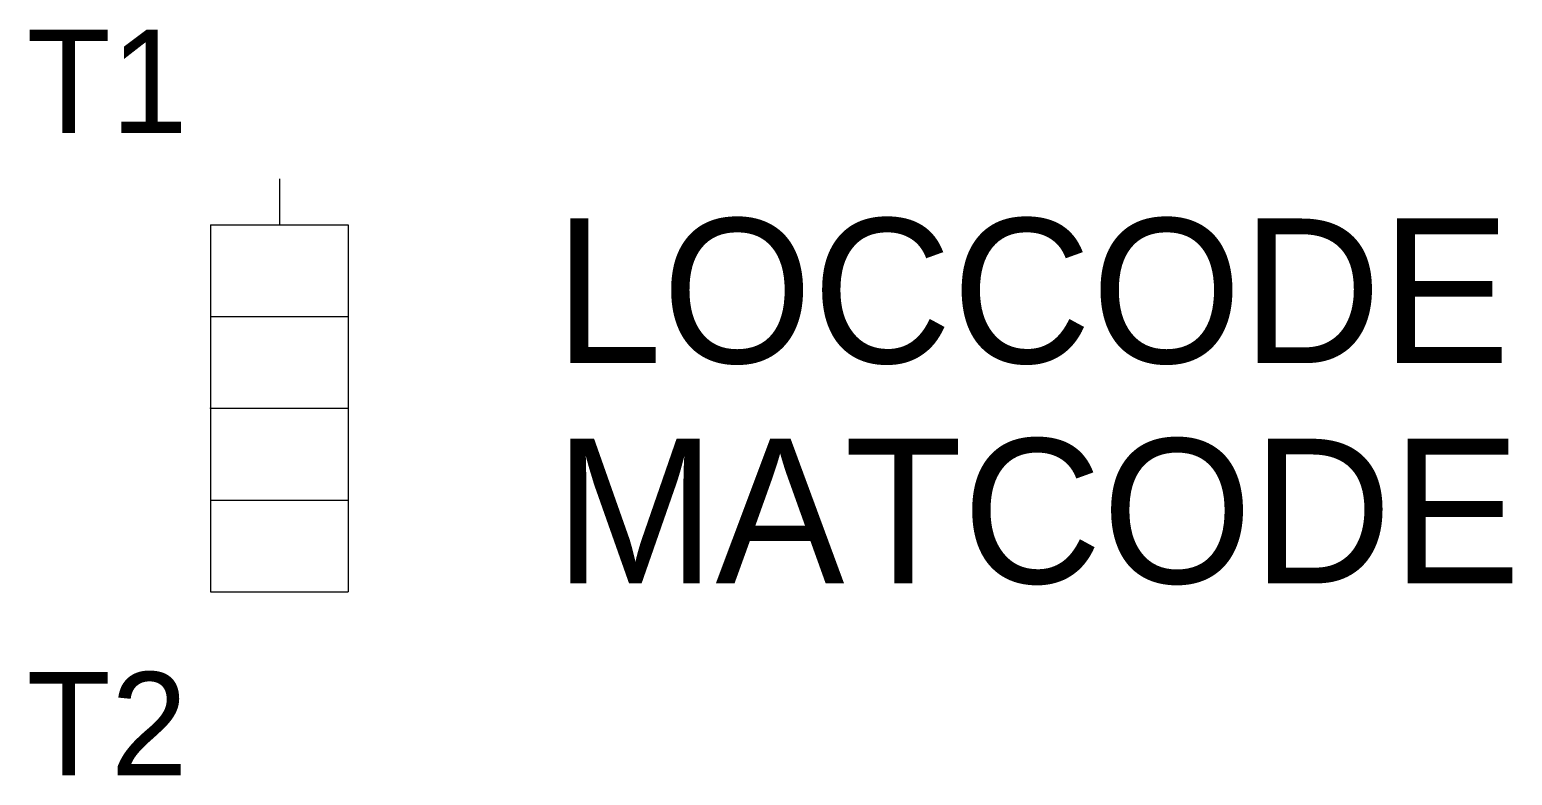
# Model space of a CAD drawing. Extents: x -5.4 to 26.9, y -8 to 8.2.
import ezdxf
from ezdxf.enums import TextEntityAlignment as Align

# ---------------------------------------------------------------- set-up
doc = ezdxf.new("R2010")
doc.units = 0
doc.layers.get('0').update_dxf_attribs({"linetype": 'CONTINUOUS'})
doc.layers.add('A', color=7, linetype='CONTINUOUS')
doc.layers.add('T2', color=1, linetype='CONTINUOUS')

msp = doc.modelspace()

# ---------------------------------------------------------------- linework, layer by layer
at = {"color": 0}
for p, q in [((0, 5), (0, 4)), ((-1.5, 4), (1, 4)), ((1, 4), (1.5, 4)), ((-1.5, 2), (1.5, 2)), ((-1.5, 0), (1.5, 0)), ((-1.5, -2), (1.5, -2)), ((-1.5, -4), (1.5, -4))]:
    msp.add_line(p, q, dxfattribs=at)
at = {"color": 0, "linetype": 'CONTINUOUS'}
for p, q in [((-1.5, 4), (-1.5, -4)), ((1.5, 4), (1.5, -4))]:
    msp.add_line(p, q, dxfattribs=at)
at = {"layer": 'A', "color": 0, "linetype": 'CONTINUOUS'}
msp.add_point((-1.5, 0), dxfattribs=at)

# ---------------------------------------------------------------- texts
at = {"color": 0, "linetype": 'CONTINUOUS'}
for tag, p in [('LOCCODE', (6, 0.985)), ('MATCODE', (6, -3.815))]:
    msp.add_attdef(tag, p, '', height=3.15, dxfattribs=at)
at = {"layer": 'T2', "color": 0, "linetype": 'CONTINUOUS'}
for tag, p in [('T1', (-2, 6)), ('T2', (-2, -8))]:
    msp.add_attdef(tag, text='', height=2.25, dxfattribs=at).set_placement(p, align=Align.RIGHT)

doc.saveas('drawing.dxf')
